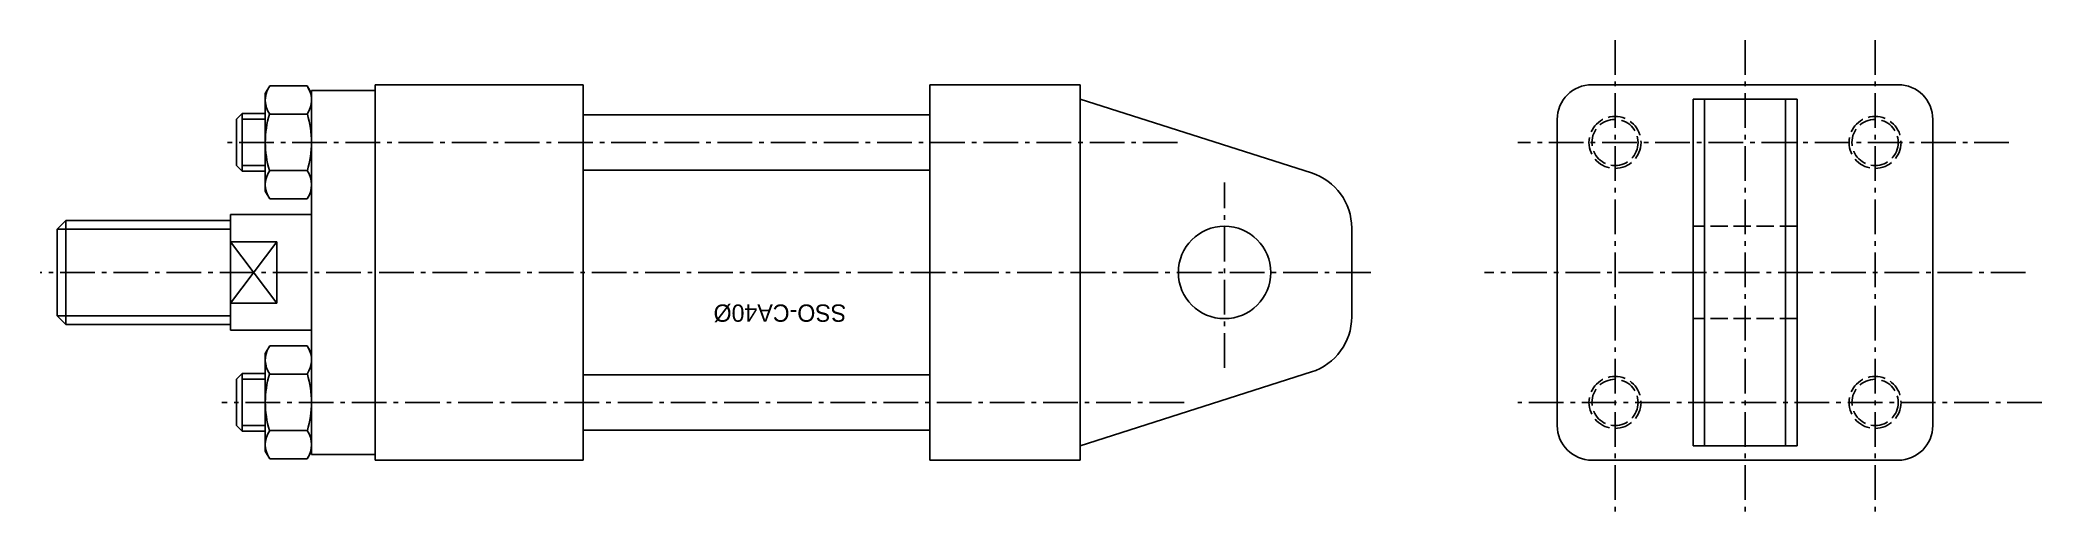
# Model space of a CAD drawing. Extents: x 190 to 536, y 269 to 352.
import ezdxf

# ---------------------------------------------------------------- set-up
doc = ezdxf.new("R2010")
doc.units = 0
doc.header["$MEASUREMENT"] = 0
for name, pattern in [('DASHED', [4, 3, -1]), ('PHANTOM', [24.1, 20, -1, 1, -1, 0.1, -1]), ('SCENTER', [9.2, 6, -1.2, 0.8, -1.2])]:
    doc.linetypes.add(name, pattern=pattern)
for name, color, linetype in [('CON', 2, 'CONTINUOUS'), ('DAS', 3, 'DASHED'), ('PHA', 4, 'PHANTOM'), ('SCEN', 1, 'SCENTER'), ('UTI', 7, 'CONTINUOUS')]:
    doc.layers.add(name, color=color, linetype=linetype)

# ---------------------------------------------------------------- blocks, each defined once
blk = doc.blocks.new('M10S')
at = {"layer": 'CON'}
for p, q in [((-8, 8.43), (-7.21, 9.8)), ((-8, 8.43), (-8, -8.47)), ((-0.78, 9.78), (-7.22, 9.78)), ((0, 8.43), (-0.78, 9.78)), ((0, 8.43), (0, -8.47)), ((-13, 4.01), (-12, 5.01)), ((-13, 4.01), (-13, -3.99)), ((-12, 5.01), (-8, 5.01)), ((-12, 5.01), (-12, -4.99)), ((-7.28, 4.89), (-0.72, 4.89)), ((-7.28, 4.89), (-0.72, 4.89)), ((-13, -3.99), (-12, -4.99)), ((-12, -4.99), (-8, -4.99)), ((-7.28, -4.89), (-0.72, -4.89)), ((-7.24, -9.78), (-8, -8.47)), ((-7.22, -9.78), (-0.76, -9.78)), ((-0.76, -9.78), (0, -8.47))]:
    blk.add_line(p, q, dxfattribs=at)
for centre, radius, start, end in [((-3.77, 7.33), 4.23, 148.8308, 215.2644), ((-4.23, 7.33), 4.23, 324.7356, 31.1692), ((8.94, 0), 16.94, 163.2213, 196.7787), ((-16.94, 0), 16.94, 343.2213, 16.7787), ((-3.77, -7.33), 4.23, 144.7356, 215.2644), ((-4.23, -7.33), 4.23, 324.7356, 35.2644)]:
    blk.add_arc(centre, radius, start, end, dxfattribs=at)
at = {"layer": 'UTI'}
for p, q in [((-12, 4.01), (-8, 4.01)), ((-12, -3.99), (-8, -3.99))]:
    blk.add_line(p, q, dxfattribs=at)
blk = doc.blocks.new('00000144')
at = {"layer": 'PHA', "rotation": 90}
blk.add_blockref('M10S', (-0.02, 0), dxfattribs=at)

msp = doc.modelspace()

# ---------------------------------------------------------------- linework, layer by layer
at = {"layer": 'CON'}
for p, q in [((236.92, 280.27), (236.92, 343.27)), ((247.92, 343.27), (236.92, 343.27)), ((247.92, 279.27), (247.92, 344.27)), ((283.92, 344.27), (247.92, 344.27)), ((283.92, 279.27), (283.92, 344.27)), ((343.92, 279.27), (343.92, 344.27)), ((369.92, 344.27), (343.92, 344.27)), ((369.92, 279.27), (369.92, 344.27)), ((511.48, 344.27), (458.48, 344.27)), ((369.92, 341.77), (409.96, 328.99)), ((475.98, 341.77), (475.98, 281.77)), ((475.98, 341.77), (493.98, 341.77)), ((477.98, 341.77), (477.98, 281.77)), ((491.98, 341.77), (491.98, 281.77)), ((493.98, 341.77), (493.98, 281.77)), ((343.92, 339.07), (283.92, 339.07)), ((452.48, 285.27), (452.48, 338.27)), ((517.48, 285.27), (517.48, 338.27)), ((343.92, 329.47), (283.92, 329.47)), ((192.92, 319.27), (194.42, 320.77)), ((192.92, 304.27), (192.92, 319.27)), ((222.92, 320.77), (194.42, 320.77)), ((194.42, 302.77), (194.42, 320.77)), ((222.92, 301.77), (222.92, 321.77)), ((236.92, 321.77), (222.92, 321.77)), ((416.92, 304.07), (416.92, 319.46)), ((230.92, 317.07), (222.92, 317.07)), ((230.92, 306.47), (230.92, 317.07)), ((230.92, 306.47), (222.92, 306.47)), ((194.42, 302.77), (192.92, 304.27)), ((222.92, 302.77), (194.42, 302.77)), ((236.92, 301.77), (222.92, 301.77)), ((369.92, 281.77), (409.96, 294.55)), ((343.92, 294.07), (283.92, 294.07)), ((343.92, 284.47), (283.92, 284.47)), ((475.98, 281.77), (493.98, 281.77)), ((247.92, 280.27), (236.92, 280.27)), ((283.92, 279.27), (247.92, 279.27)), ((369.92, 279.27), (343.92, 279.27)), ((511.48, 279.27), (458.48, 279.27))]:
    msp.add_line(p, q, dxfattribs=at)
msp.add_circle((394.92, 311.77), 8, dxfattribs=at)
for centre, radius, start, end in [((458.48, 338.27), 6, 90, 180), ((511.48, 338.27), 6, 0, 90), ((406.92, 319.46), 10, 0, 72.2996), ((406.92, 304.07), 10, 287.7004, 0), ((458.48, 285.27), 6, 180, 270), ((511.48, 285.27), 6, 270, 0)]:
    msp.add_arc(centre, radius, start, end, dxfattribs=at)
at = {"layer": 'DAS'}
for p, q in [((493.98, 319.77), (475.98, 319.77)), ((493.98, 303.77), (475.98, 303.77))]:
    msp.add_line(p, q, dxfattribs=at)
for centre, radius in [((462.48, 334.27), 4.5), ((462.48, 334.27), 4), ((507.48, 334.27), 4.5), ((507.48, 334.27), 4), ((462.48, 289.27), 4.5), ((462.48, 289.27), 4), ((507.48, 289.27), 4.5), ((507.48, 289.27), 4)]:
    msp.add_circle(centre, radius, dxfattribs=at)
at = {"layer": 'SCEN'}
for p, q in [((462.48, 352), (462.48, 269.44)), ((484.98, 352), (484.98, 269.44)), ((507.48, 352), (507.48, 269.44)), ((386.79, 334.27), (221.39, 334.27)), ((530.65, 334.27), (445.64, 334.27)), ((394.92, 295.27), (394.92, 327.31)), ((420.24, 311.77), (189.94, 311.77)), ((533.51, 311.77), (439.91, 311.77)), ((387.91, 289.27), (221.39, 289.27)), ((536.36, 289.27), (445.64, 289.27))]:
    msp.add_line(p, q, dxfattribs=at)
at = {"layer": 'UTI'}
for p, q in [((222.92, 319.27), (192.92, 319.27)), ((222.92, 304.27), (192.92, 304.27))]:
    msp.add_line(p, q, dxfattribs=at)
for points in [[(230.92, 306.47), (222.92, 317.07)], [(222.92, 306.47), (230.92, 317.07)]]:
    msp.add_lwpolyline(points, dxfattribs=at)

# ---------------------------------------------------------------- block references
at = {"layer": 'CON', "rotation": 270}
for p in [(236.92, 334.27), (236.92, 289.27)]:
    msp.add_blockref('00000144', p, dxfattribs=at)

# ---------------------------------------------------------------- texts
at = {"layer": 'UTI'}
msp.add_text('SSO-CA40%%C', height=3, rotation=180, dxfattribs=at).set_placement((329.45, 306.23))

doc.saveas('drawing.dxf')
